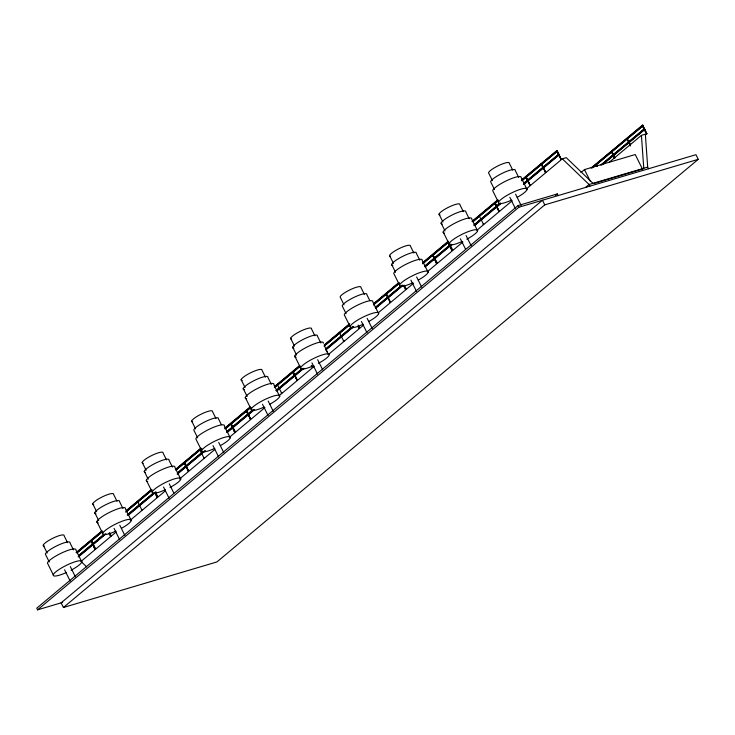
<?xml version="1.0" encoding="UTF-8"?>
<svg xmlns="http://www.w3.org/2000/svg" width="735" height="735" viewBox="0 0 735 735"><rect width="100%" height="100%" fill="white"/><g stroke="black" fill="none" stroke-linecap="round" stroke-linejoin="round"><path stroke-width="1.1" d="M76.045 552.61L101.559 531.267M126.2 510.66L151.722 489.308M175.481 469.435L200.995 448.093M224.754 428.22L250.277 406.868M274.918 386.261L299.549 365.653M324.19 345.046L349.713 323.694M373.472 303.821L398.995 282.479M422.754 262.606L448.267 241.264M472.026 221.382L497.549 200.039M521.308 180.167L557.029 150.565L557.332 151.189L522.135 180.626M76.559 552.454L102.082 531.111M126.723 510.503L151.364 489.896M176.005 469.279L200.637 448.672M225.277 428.064L249.918 407.456M275.441 386.105L299.2 366.232M324.714 344.89L348.473 325.017M373.996 303.665L398.636 283.058M424.15 261.715L447.909 241.843M472.55 221.235L498.073 199.883M521.832 180.011L557.029 150.565M91.039 540.528L94.833 549.036L95.568 548.659L91.039 540.528L94.833 549.036M137.62 501.564L141.846 509.943M183.897 462.857L184.632 462.471L188.436 470.979L183.897 462.857L184.632 462.471M199.727 449.618L203.962 457.997M230.781 423.645L234.575 432.143L235.31 431.767L230.781 423.645L234.575 432.143M246.004 410.902L246.749 410.525L250.543 419.033L246.004 410.902L246.749 410.525M277.361 384.681L281.597 393.05M292.585 371.938L293.329 371.561L297.124 380.068L292.585 371.938L293.329 371.561M339.469 332.725L343.704 341.104M385.756 294.009L386.491 293.632L390.285 302.14L385.756 294.009L386.491 293.632M432.639 254.797L436.434 263.305L437.169 262.919L432.639 254.797L436.434 263.305M479.22 215.833L483.446 224.212M494.444 203.099L495.179 202.713L498.973 211.221L494.444 203.099L495.179 202.713M525.497 177.126L526.232 176.74L530.036 185.248L525.497 177.126L526.232 176.74M541.024 164.135L541.759 163.758L545.563 172.256L541.024 164.135L541.759 163.758M556.551 151.144L557.286 150.767L561.09 159.275L556.551 151.144L557.286 150.767M91.471 540.4L95.265 548.907M231.213 423.507L235.016 432.015M433.071 254.668L436.866 263.176M77.23 552.5L102.744 531.148M125.63 512.01L152.026 489.933M175.784 470.06L201.307 448.708M225.066 428.836L250.58 407.493M274.339 387.621L299.862 366.269M324.502 345.661L349.143 325.054M373.775 304.446L399.298 283.094M423.057 263.222L448.58 241.879M473.211 221.272L497.852 200.655M521.611 180.782L557.332 151.189M76.872 553.078L102.395 531.727M126.154 511.854L151.667 490.511M176.308 469.904L201.831 448.552M225.59 428.68L251.104 407.337M274.862 387.464L300.385 366.122M324.144 346.24L349.667 324.898M373.426 305.025L398.94 283.682M422.698 263.801L448.221 242.458M472.862 221.851L498.376 200.508M78.709 555.485L104.232 534.143M127.109 515.005L153.514 492.919M177.273 473.046L202.786 451.703M226.545 431.831L252.95 409.744M275.827 390.607L302.223 368.529M325.982 348.656L351.505 327.314M375.263 307.432L400.786 286.09M424.545 266.217L450.941 244.139M473.818 225.002L500.223 202.915M523.981 183.043L558.82 154.185L559.133 154.8L523.926 184.246M79.233 555.329L103.874 534.722M128.515 514.114L153.156 493.507M177.797 472.89L203.31 451.547M227.069 431.675L252.592 410.332M276.351 390.46L301.874 369.108M325.633 349.235L352.91 326.423M375.787 307.285L402.183 285.198M425.069 266.061L450.583 244.718M474.341 224.846L499.864 203.494M523.623 183.621L558.82 154.185M78.14 556.845L105.417 534.023M128.294 514.886L154.699 492.808M177.576 473.671L204.854 450.849M226.858 432.446L254.135 409.634M277.012 390.496L303.417 368.41M326.294 349.272L353.572 326.459M375.576 308.057L402.853 285.235M424.848 266.833L451.253 244.755M474.13 225.617L500.526 203.531M523.403 184.393L559.133 154.8M78.663 556.689L105.941 533.867M127.945 515.465L156.105 491.917M177.218 474.25L205.377 450.693M227.381 432.29L254.659 409.478M276.654 391.075L303.941 368.253M325.936 349.851L353.213 327.038M376.09 307.901L402.495 285.814M425.372 266.676L451.768 244.599M474.654 225.461L501.049 203.384M108.991 533.298L110.36 536.054L111.095 535.668L109.726 532.921M141.414 510.072L142.149 509.695M154.662 492.496L156.941 497.09L157.676 496.704L155.397 492.119M187.995 471.107L188.73 470.731M203.522 458.125L204.256 457.74M250.102 419.161L250.837 418.775M281.156 393.179L281.9 392.802M296.683 380.197L297.427 379.811M312.21 367.206L312.954 366.829L312.21 367.206L311.3 365.368M343.273 341.233L344.008 340.847M357.881 326.413L358.799 328.242L359.534 327.865L358.165 325.109M389.853 302.269L390.588 301.883M403.561 285.612L405.38 289.278L406.115 288.901L404.296 285.226M451.961 250.313L447.863 242.063L451.961 250.313L452.696 249.937L449.508 243.515M483.014 224.34L483.749 223.964M498.541 211.349L499.276 210.973M529.595 185.376L530.33 185M545.122 172.385L545.857 172.008M560.649 159.403L561.384 159.017M110.36 536.054L111.095 535.668M156.941 497.09L157.676 496.704M328.177 354.086L324.383 345.588M358.799 328.242L359.534 327.865M405.38 289.278L406.115 288.901M116.176 532.002L80.979 561.448L86.656 566.896M130.26 520.224L165.458 490.787M179.542 479.009L214.739 449.563M229.697 437.049L264.894 407.613M278.978 395.834L314.176 366.388M328.251 354.61L363.448 325.173M378.415 312.66L413.612 283.214M427.687 271.435L462.894 241.999M476.969 230.22L512.166 200.774M526.251 189.005L562.33 158.824L566.253 157.657L593.007 183.337M558.159 195.574L557.341 193.921L518.092 205.57L36.75 608.194L37.568 609.839L62.64 602.406M37.568 609.839L518.919 207.215L695.944 154.69L698.25 159.33L216.908 561.953L63.421 607.496L61.115 602.856L542.458 200.232L544.764 204.872L63.421 607.496M580.953 172.532L584.481 169.592L635.233 154.534L642.454 169.078L593.862 183.502M555.577 195.391L557.341 193.921M591.105 168.003L642.666 125.161L642.978 125.777L593.696 166.992M591.629 167.846L642.666 125.161M597.252 166.156L595.91 164.447L596.517 166.533M614.322 158.135L611.437 151.456L615.057 157.749M630.584 144.758L626.964 138.474L630.308 146.063M642.188 125.74L642.923 125.354L646.726 133.862L642.188 125.74L642.923 125.354M611.134 151.713L611.869 151.327M592.291 167.883L642.978 125.777M600.817 164.989L644.457 128.772L644.77 129.388L603.407 163.988M601.34 164.833L644.457 128.772M602.002 164.879L644.77 129.388M608.865 162.582L641.425 135.35L645.348 134.183L647.682 167.111L648.509 168.765M646.286 133.99L647.02 133.605M585.565 187.443L589.084 184.503L647.682 167.111M642.004 169.748L643.759 168.278L641.425 135.35M544.764 204.872L698.25 159.33M562.33 158.824L589.084 184.503L589.902 186.157M642.629 125.602L646.726 133.862M642.491 125.483L646.589 133.742M642.142 125.317L642.454 125.933M643.933 128.928L644.246 129.544M626.964 138.474L630.29 145.016M611.575 151.585L614.754 158.007M611.437 151.456L614.625 157.878M595.91 164.447L596.958 166.404M584.481 169.592L590.26 181.233M556.992 151.015L561.09 159.275M556.854 150.895L560.952 159.146M556.505 150.721L556.818 151.346M558.297 154.332L558.609 154.956M541.327 163.887L545.563 172.256M525.938 176.997L530.036 185.248M525.801 176.869L529.898 185.128M527.068 189.52L521.207 177.714A15.913 3.252 -26.4 0 0 508.078 180.011A15.913 3.252 -26.4 0 0 492.652 190.585L498.514 202.382M518.708 177.42L515.29 170.538A13.772 2.811 -26.4 0 0 503.934 172.514A13.772 2.811 -26.4 0 0 490.585 181.664L494.49 189.538M512.791 170.235L509.373 163.354A11.631 2.38 -26.4 0 0 499.782 165.026A11.631 2.38 -26.4 0 0 488.509 172.753L492.413 180.626M515.557 194.159L521.143 205.423M518.092 205.57L518.919 207.215M509.833 197.357L515.428 208.63M494.875 202.97L498.973 211.221M494.747 202.851L498.844 211.101M477.594 230.9L471.741 219.094A15.913 3.252 -26.4 0 0 454.873 223.192A15.913 3.252 -26.4 0 0 444.519 233.17M469.242 218.8L465.825 211.919A13.772 2.811 -26.4 0 0 451.226 215.456A13.772 2.811 -26.4 0 0 442.268 224.092M463.326 211.616L459.908 204.734A11.631 2.38 -26.4 0 0 447.578 207.729A11.631 2.38 -26.4 0 0 440.017 215.015M466.082 235.54L471.163 245.784M460.367 238.737L465.448 248.981M439.034 214.133L442.939 222.007M441.11 223.045L445.015 230.919M443.177 231.966L449.039 243.763M428.128 272.281L422.267 260.484A15.913 3.252 -26.4 0 0 409.138 262.772A15.913 3.252 -26.4 0 0 393.712 273.346L399.574 285.143M419.768 260.181L416.35 253.299A13.772 2.811 -26.4 0 0 401.76 256.837A13.772 2.811 -26.4 0 0 392.793 265.473M413.851 252.996L410.433 246.115A11.631 2.38 -26.4 0 0 398.113 249.11A11.631 2.38 -26.4 0 0 390.542 256.396M416.607 276.92L421.697 287.164M410.893 280.118L416.488 291.391M389.568 255.514L393.473 263.387M403.855 285.364L405.812 289.149M391.636 264.425L395.54 272.299M386.05 293.761L390.285 302.14M378.654 313.661L372.792 301.864A15.913 3.252 -26.4 0 0 359.663 304.152A15.913 3.252 -26.4 0 0 344.237 314.727L350.099 326.524M369.806 300.578L366.875 294.68A13.772 2.811 -26.4 0 0 355.519 296.655A13.772 2.811 -26.4 0 0 342.17 305.806L346.075 313.68M364.376 294.386L360.958 287.495A11.631 2.38 -26.4 0 0 351.367 289.167A11.631 2.38 -26.4 0 0 340.094 296.894L343.998 304.768M367.142 318.301L372.222 328.545M361.418 321.498L367.013 332.771M358.322 326.276L359.231 328.113M358.184 326.156L359.093 327.994M325.761 349.382L327.13 352.129M320.827 342.942L317.41 336.06A13.772 2.811 -26.4 0 0 302.811 339.607A13.772 2.811 -26.4 0 0 293.853 348.243M314.911 335.766L311.493 328.876A11.631 2.38 -26.4 0 0 299.163 331.871A11.631 2.38 -26.4 0 0 291.602 339.166M317.667 359.681L322.748 369.925M311.952 362.879L317.538 374.152M290.619 338.275L294.524 346.148M292.695 347.196L296.6 355.06M294.763 356.108L300.624 367.913M293.026 371.809L297.124 380.068M292.888 371.69L296.986 379.94M279.713 396.422L273.852 384.625A15.913 3.252 -26.4 0 0 256.993 388.714A15.913 3.252 -26.4 0 0 246.629 398.692M271.353 384.322L267.935 377.441A13.772 2.811 -26.4 0 0 253.345 380.987A13.772 2.811 -26.4 0 0 244.378 389.623M265.436 377.147L262.018 370.256A11.631 2.38 -26.4 0 0 249.698 373.251A11.631 2.38 -26.4 0 0 242.127 380.546M268.192 401.062L273.282 411.306M262.478 404.259L268.073 415.532M241.154 379.655L245.058 387.529M243.221 388.576L247.125 396.441M245.297 397.488L251.159 409.294M246.308 410.654L250.543 419.033M230.239 437.803L224.377 426.006A15.913 3.252 -26.4 0 0 211.248 428.294A15.913 3.252 -26.4 0 0 195.822 438.868L201.684 450.674M221.391 424.72L218.46 418.821A13.772 2.811 -26.4 0 0 207.105 420.797A13.772 2.811 -26.4 0 0 193.755 429.957L197.66 437.821M215.961 418.527L212.544 411.637A11.631 2.38 -26.4 0 0 200.223 414.632A11.631 2.38 -26.4 0 0 192.653 421.927M218.727 442.442L223.807 452.687M213.003 445.64L218.598 456.913M191.679 421.036L195.583 428.909M184.338 462.728L188.436 470.979M184.2 462.6L188.298 470.859M180.764 479.183L174.912 467.387A15.913 3.252 -26.4 0 0 158.043 471.475A15.913 3.252 -26.4 0 0 147.689 481.462M172.413 467.083L168.995 460.202A13.772 2.811 -26.4 0 0 154.396 463.748A13.772 2.811 -26.4 0 0 145.438 472.384M166.496 459.908L163.078 453.017A11.631 2.38 -26.4 0 0 150.749 456.012A11.631 2.38 -26.4 0 0 143.187 463.307M169.252 483.823L173.827 493.047M163.537 487.02L169.124 498.293M142.204 462.416L146.109 470.29M155.103 492.367L157.373 496.961M155.425 493.167L157.244 496.832M144.28 471.337L148.185 479.202M146.357 480.249L152.209 492.055M131.299 520.573L125.437 508.767A15.913 3.252 -26.4 0 0 108.578 512.855A15.913 3.252 -26.4 0 0 98.214 522.842M122.938 508.464L119.52 501.582A13.772 2.811 -26.4 0 0 104.93 505.129A13.772 2.811 -26.4 0 0 95.963 513.765M117.021 501.288L113.603 494.398A11.631 2.38 -26.4 0 0 101.283 497.393A11.631 2.38 -26.4 0 0 93.712 504.688M119.777 525.203L124.867 535.447M114.063 528.401L119.658 539.674M109.294 533.05L110.792 535.916M92.739 503.797L96.643 511.67M94.806 512.718L98.71 520.582M96.882 521.63L102.744 533.435M81.824 561.953L75.962 550.147A15.913 3.252 -26.4 0 0 62.833 552.435A15.913 3.252 -26.4 0 0 47.407 563.01L53.269 574.816M73.463 549.844L70.045 542.963A13.772 2.811 -26.4 0 0 58.69 544.947A13.772 2.811 -26.4 0 0 45.34 554.098L49.245 561.963M67.546 542.669L64.129 535.778A11.631 2.38 -26.4 0 0 51.808 538.773A11.631 2.38 -26.4 0 0 44.238 546.068M70.312 566.584L75.393 576.828M64.588 569.781L70.183 581.054M43.264 545.177L47.169 553.051M511.643 200.095A15.913 3.252 -26.4 0 1 500.039 200.315A15.913 3.252 -26.4 0 1 523.688 188.482A15.913 3.252 -26.4 0 1 517.229 197.302M462.168 241.475A15.913 3.252 -26.4 0 1 450.711 241.558A15.913 3.252 -26.4 0 1 474.617 229.798A15.913 3.252 -26.4 0 1 466.844 239.178M412.702 282.856A15.913 3.252 -26.4 0 1 401.089 283.076A15.913 3.252 -26.4 0 1 424.747 271.243A15.913 3.252 -26.4 0 1 418.279 280.063M363.228 324.236A15.913 3.252 -26.4 0 1 351.624 324.457A15.913 3.252 -26.4 0 1 375.273 312.623A15.913 3.252 -26.4 0 1 368.814 321.443M313.753 365.617A15.913 3.252 -26.4 0 1 302.296 365.699A15.913 3.252 -26.4 0 1 326.202 353.939A15.913 3.252 -26.4 0 1 318.43 363.32M296.104 357.311A15.913 3.252 -26.4 0 1 306.458 347.333A15.913 3.252 -26.4 0 1 323.327 343.245M264.288 406.997A15.913 3.252 -26.4 0 1 252.675 407.218A15.913 3.252 -26.4 0 1 276.332 395.384A15.913 3.252 -26.4 0 1 269.864 404.204M214.813 448.387A15.913 3.252 -26.4 0 1 203.209 448.598A15.913 3.252 -26.4 0 1 226.858 436.765A15.913 3.252 -26.4 0 1 220.399 445.585M165.338 489.767A15.913 3.252 -26.4 0 1 153.881 489.841A15.913 3.252 -26.4 0 1 177.787 478.081A15.913 3.252 -26.4 0 1 170.015 487.461M115.873 531.148A15.913 3.252 -26.4 0 1 104.26 531.359A15.913 3.252 -26.4 0 1 127.918 519.526A15.913 3.252 -26.4 0 1 121.45 528.346M66.398 572.528A15.913 3.252 -26.4 0 1 54.941 572.602A15.913 3.252 -26.4 0 1 78.838 560.842A15.913 3.252 -26.4 0 1 71.065 570.222"/></g></svg>
